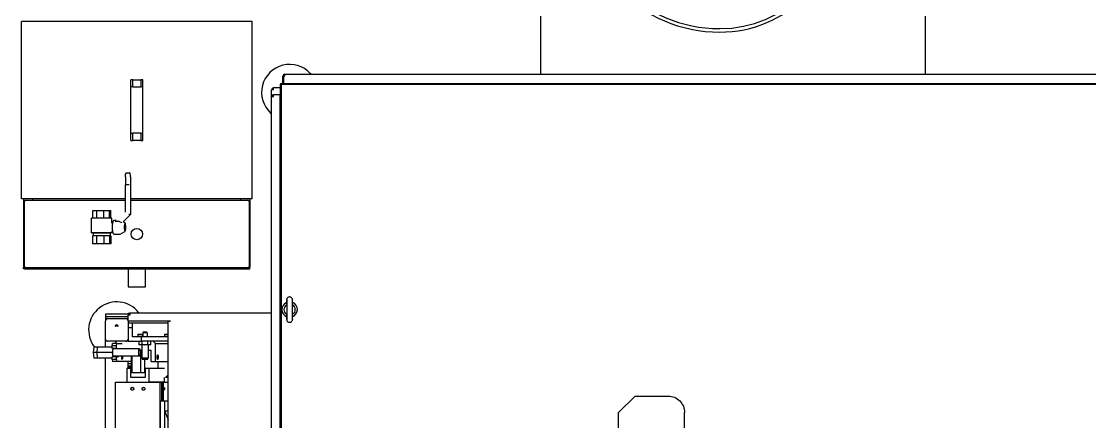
# Model space of a CAD drawing. Header units: millimetres. Extents: x -4653 to 8979, y -13943 to 4840.
# Drawn here: x -166 to 2194, y -8018 to -7134 of the extents above; entities that cross this region are included whole.
import ezdxf

# ---------------------------------------------------------------- set-up
doc = ezdxf.new("R2010")
doc.units = ezdxf.units.MM

# ---------------------------------------------------------------- blocks, each defined once
blk = doc.blocks.new('LAMIERA_INOX_Sp_1__839', base_point=(981.7, -425))
at = {"color": 7, "linetype": 'Continuous'}
for p, q in [((981.7, -297.5), (981.7, -425)), ((1831.7, -297.5), (1831.7, -425))]:
    blk.add_line(p, q, dxfattribs=at)
blk = doc.blocks.new('COCLEA__908', base_point=(1063.4, -332.8))
at = {"color": 7, "linetype": 'Continuous'}
for p, q in [((1405.2, 345.1), (1658.7, 360.8)), ((1658.7, 353), (1405.7, 337.3)), ((1636.2, 68), (1636.2, -66.5)), ((1658.7, 68), (1636.2, 68)), ((1644, -66.5), (1644, 60)), ((1658.7, 60), (1644, 60))]:
    blk.add_line(p, q, dxfattribs=at)
for centre, radius, start, end in [((1427.7, -18.5), 364.3, 93.5435, 180), ((1427.7, -18.5), 356.5, 93.5435, 180), ((1377.7, -18.5), 314.3, 180, 270), ((1377.7, -18.5), 306.5, 180, 270), ((1377.7, -66.5), 266.3, 270, 0), ((1377.7, -66.5), 258.5, 270, 0)]:
    blk.add_arc(centre, radius, start, end, dxfattribs=at)

msp = doc.modelspace()

# ---------------------------------------------------------------- linework, layer by layer
at = {"color": 0, "linetype": 'Continuous'}
for p, q in [((-165.9, -7525.6), (-165.9, -7133.6)), ((344.1, -7133.6), (-165.9, -7133.6)), ((344.1, -7525.6), (344.1, -7133.6)), ((76.1, -7277.6), (76.1, -7262.6)), ((80.1, -7262.6), (76.1, -7262.6)), ((80.1, -7262.6), (98.1, -7262.6)), ((80.1, -7277.6), (80.1, -7262.6)), ((102.1, -7262.6), (98.1, -7262.6)), ((98.1, -7262.6), (98.1, -7277.6)), ((102.1, -7277.6), (102.1, -7262.6)), ((411.7, -7270.6), (411.7, -7254.6)), ((413.7, -7254.6), (411.7, -7254.6)), ((413.7, -7270.6), (413.7, -7254.6)), ((413.7, -7254.6), (414.2, -7254.6)), ((414.2, -7270.6), (414.2, -7254.6)), ((414.2, -7254.6), (415.7, -7254.6)), ((415.7, -7250.6), (415.7, -7254.6)), ((415.7, -7250.6), (1897.7, -7250.6)), ((474, -7250.6), (472.3, -7248.6)), ((915.7, -7250.6), (2397.7, -7250.6)), ((76.1, -7381.6), (76.1, -7277.6)), ((76.1, -7277.6), (80.1, -7277.6)), ((80.1, -7277.6), (80.1, -7278.6)), ((80.1, -7278.6), (98.1, -7278.6)), ((98.1, -7277.6), (98.1, -7278.6)), ((98.1, -7277.6), (102.1, -7277.6)), ((102.1, -7381.6), (102.1, -7277.6)), ((386.7, -7299.6), (386.7, -7284.6)), ((390.7, -7284.6), (386.7, -7284.6)), ((406.7, -7280.6), (390.7, -7280.6)), ((390.7, -7284.6), (390.7, -7280.6)), ((406.7, -7270.6), (406.7, -7272.6)), ((406.7, -7270.6), (1906.7, -7270.6)), ((406.7, -7272.6), (408.7, -7272.6)), ((406.7, -8818.6), (406.7, -7272.6)), ((406.7, -7272.6), (408.7, -7272.6)), ((408.7, -8818.6), (408.7, -7272.6)), ((408.7, -7272.6), (1904.7, -7272.6)), ((906.7, -7270.6), (2406.7, -7270.6)), ((908.7, -7272.6), (2404.7, -7272.6)), ((386.7, -9306.6), (386.7, -7299.6)), ((386.7, -7299.6), (390.7, -7299.6)), ((404.7, -7295.6), (390.7, -7295.6)), ((390.7, -7299.6), (390.7, -7295.6)), ((404.7, -7295.6), (406.7, -7295.6)), ((404.7, -7295.6), (404.7, -7495.6)), ((384.7, -7336.2), (386.7, -7337.9)), ((80.1, -7381.6), (76.1, -7381.6)), ((76.1, -7396.6), (76.1, -7381.6)), ((80.1, -7381.6), (80.1, -7380.6)), ((98.1, -7380.6), (80.1, -7380.6)), ((80.1, -7396.6), (80.1, -7381.6)), ((98.1, -7381.6), (98.1, -7380.6)), ((98.1, -7381.6), (98.1, -7396.6)), ((102.1, -7381.6), (98.1, -7381.6)), ((102.1, -7396.6), (102.1, -7381.6)), ((76.1, -7396.6), (80.1, -7396.6)), ((98.1, -7396.6), (80.1, -7396.6)), ((98.1, -7396.6), (102.1, -7396.6)), ((404.7, -7388.6), (404.7, -9320.6)), ((63.9, -7475.2), (64, -7473.9)), ((63.9, -7476.5), (63.9, -7475.2)), ((63.9, -7477), (63.9, -7476.7)), ((63.9, -7477), (64.1, -7495.1)), ((64, -7473.9), (64.1, -7472.7)), ((64.1, -7472.7), (64.3, -7471.6)), ((64.3, -7471.6), (64.5, -7470.7)), ((64.5, -7470.7), (64.7, -7469.9)), ((64.7, -7469.9), (64.9, -7469.3)), ((64.9, -7469.3), (65.3, -7468.8)), ((65.3, -7468.8), (65.7, -7468.6)), ((65.7, -7468.6), (65.8, -7468.5)), ((65.8, -7468.5), (73.2, -7468.5)), ((73.4, -7468.6), (73.2, -7468.5)), ((73.8, -7468.8), (73.4, -7468.6)), ((74.1, -7469.3), (73.8, -7468.8)), ((74.4, -7469.9), (74.1, -7469.3)), ((74.6, -7470.7), (74.4, -7469.9)), ((74.8, -7471.6), (74.6, -7470.7)), ((74.9, -7472.7), (74.8, -7471.6)), ((75, -7473.9), (74.9, -7472.7)), ((75.1, -7476.9), (74.9, -7495.1)), ((75.1, -7475.2), (75, -7473.9)), ((75.1, -7476.5), (75.1, -7475.2)), ((75.1, -7476.9), (75.1, -7476.5)), ((63.9, -7554.9), (64.1, -7495.1)), ((71.9, -7495.1), (64.5, -7495.1)), ((74.9, -7495.1), (75.2, -7560.5)), ((64, -7525.6), (-165.9, -7525.6)), ((-160.9, -7525.6), (-160.9, -7660.6)), ((-140.9, -7528.6), (-140.9, -7525.6)), ((344.1, -7525.6), (75, -7525.6)), ((319.1, -7528.6), (319.1, -7525.6)), ((339.1, -7525.6), (339.1, -7660.6)), ((-158.9, -7675.6), (-158.9, -7531.6)), ((-155.9, -7528.6), (64, -7528.6)), ((75.1, -7528.6), (334.1, -7528.6)), ((337.1, -7531.6), (337.1, -7675.6)), ((11, -7568.5), (-10.7, -7568.5)), ((-10.7, -7600.6), (-10.7, -7568.5)), ((-8.3, -7568.5), (-8.3, -7551.5)), ((-8.3, -7551.5), (0.5, -7551.5)), ((0.5, -7568.5), (0.5, -7551.5)), ((0.5, -7551.5), (16, -7551.5)), ((34.3, -7568.5), (11, -7568.5)), ((16, -7568.5), (16, -7551.5)), ((16, -7551.5), (29, -7551.5)), ((29, -7551.5), (32, -7551.5)), ((29, -7568.5), (29, -7551.5)), ((32, -7568.5), (32, -7551.5)), ((34.3, -7579.5), (34.3, -7568.5)), ((36.9, -7575.3), (37.3, -7574.4)), ((37.3, -7574.4), (37.7, -7573.7)), ((37.7, -7573.7), (38, -7573.4)), ((38, -7573.4), (38.1, -7573.2)), ((38.1, -7573.2), (38.4, -7573.1)), ((38.4, -7573.1), (38.6, -7573)), ((38.6, -7573), (43.6, -7573)), ((59.2, -7576.9), (75.2, -7560.5)), ((64.3, -7555.1), (63.9, -7554.9)), ((72.2, -7560.5), (71.7, -7560.3)), ((75.2, -7560.5), (72.2, -7560.5)), ((36, -7579.5), (34.2, -7579.5)), ((34.2, -7597.5), (36, -7597.5)), ((34.3, -7597.5), (34.3, -7600.6)), ((35.5, -7586.5), (35.6, -7584.6)), ((35.5, -7588.5), (35.5, -7586.5)), ((35.5, -7590.5), (35.5, -7588.5)), ((35.6, -7592.5), (35.5, -7590.5)), ((35.6, -7584.6), (35.7, -7582.7)), ((35.7, -7594.4), (35.6, -7592.5)), ((35.7, -7582.7), (35.9, -7580.9)), ((35.9, -7596.2), (35.7, -7594.4)), ((35.9, -7580.9), (36.1, -7579.2)), ((36.1, -7597.8), (35.9, -7596.2)), ((36.1, -7579.2), (36.3, -7577.7)), ((36.3, -7599.3), (36.1, -7597.8)), ((36.3, -7577.7), (36.6, -7576.4)), ((36.6, -7576.4), (36.9, -7575.3)), ((41.4, -7575.5), (41.3, -7575.5)), ((41.4, -7575.5), (50.2, -7575.5)), ((50.6, -7575.6), (50.2, -7575.5)), ((50.7, -7575.7), (50.6, -7575.6)), ((52.6, -7577), (50.7, -7575.7)), ((54.6, -7578.4), (52.6, -7577)), ((54.5, -7577.9), (54.4, -7578)), ((54.9, -7577.3), (54.5, -7577.9)), ((54.7, -7578.5), (54.8, -7578.5)), ((55, -7578.5), (55.1, -7578.5)), ((55.1, -7578.5), (55.3, -7578.5)), ((55.3, -7578.5), (55.5, -7578.3)), ((58.8, -7576.6), (58.9, -7576.7)), ((62.8, -7578.9), (58.9, -7576.7)), ((61.5, -7585.6), (61.4, -7586.9)), ((61.4, -7586.9), (61.4, -7588.1)), ((61.4, -7587.9), (61.4, -7588.5)), ((61.4, -7588.1), (61.4, -7589.5)), ((61.4, -7588.5), (61.4, -7589.2)), ((61.4, -7589.5), (61.4, -7590.8)), ((61.4, -7590.8), (61.5, -7592.1)), ((61.6, -7584.4), (61.5, -7585.6)), ((61.5, -7592.1), (61.7, -7593.2)), ((61.8, -7583.3), (61.6, -7584.4)), ((61.7, -7593.2), (61.8, -7594.2)), ((61.9, -7582.4), (61.8, -7583.3)), ((61.8, -7594.2), (62, -7594.8)), ((62, -7582.2), (61.9, -7582.4)), ((62.1, -7581.7), (62, -7582.2)), ((62, -7594.8), (62, -7595)), ((62, -7595), (62.2, -7595.5)), ((62.3, -7581.2), (62.1, -7581.7)), ((62.2, -7595.5), (62.4, -7596)), ((62.5, -7581.1), (62.3, -7581.2)), ((63.2, -7579.3), (63, -7579)), ((63, -7598), (63.2, -7597.8)), ((63.4, -7579.6), (63.2, -7579.3)), ((63.2, -7597.8), (63.4, -7597.5)), ((63.5, -7579.9), (63.4, -7579.6)), ((63.4, -7597.5), (63.6, -7597)), ((63.8, -7580.6), (63.5, -7579.9)), ((63.6, -7597), (63.7, -7596.8)), ((63.7, -7596.8), (63.9, -7596)), ((64, -7581.5), (63.8, -7580.6)), ((63.9, -7596), (64.1, -7595)), ((64.2, -7582.6), (64, -7581.5)), ((64.1, -7595), (64.3, -7593.8)), ((64.4, -7583.9), (64.2, -7582.6)), ((64.3, -7593.8), (64.5, -7592.5)), ((64.5, -7585.2), (64.4, -7583.9)), ((64.6, -7586.7), (64.5, -7585.2)), ((64.5, -7592.5), (64.6, -7591.1)), ((64.6, -7588.2), (64.6, -7586.7)), ((64.6, -7589.6), (64.6, -7588.2)), ((64.6, -7591.1), (64.6, -7589.6)), ((-1.9, -7600.6), (-10.7, -7600.6)), ((-10.7, -7600.6), (-7.2, -7601.5)), ((0.4, -7607.5), (-8.4, -7607.5)), ((-8.4, -7607.5), (-8.4, -7625.5)), ((2.3, -7601.5), (-7.2, -7601.5)), ((-7.2, -7601.5), (-7.2, -7607.5)), ((34.3, -7600.6), (-1.9, -7600.6)), ((0.4, -7607.5), (0.4, -7625.5)), ((16, -7607.5), (0.4, -7607.5)), ((30.8, -7601.5), (2.3, -7601.5)), ((16, -7607.5), (16, -7625.5)), ((29.1, -7607.5), (16, -7607.5)), ((32.1, -7607.5), (29.1, -7607.5)), ((29.1, -7607.5), (29.1, -7625.5)), ((34.3, -7600.6), (30.8, -7601.5)), ((30.8, -7607.5), (30.8, -7601.5)), ((32.1, -7607.5), (32.1, -7625.5)), ((36.6, -7600.7), (36.3, -7599.3)), ((36.9, -7601.8), (36.6, -7600.7)), ((37.3, -7602.7), (36.9, -7601.8)), ((37.7, -7603.4), (37.3, -7602.7)), ((37.8, -7603.5), (37.7, -7603.4)), ((38, -7603.7), (37.8, -7603.5)), ((38.1, -7603.8), (38, -7603.7)), ((38.3, -7603.9), (38.1, -7603.8)), ((38.4, -7604), (38.3, -7603.9)), ((38.6, -7604), (38.4, -7604)), ((38.6, -7604), (51.8, -7604)), ((51.8, -7604), (52.4, -7603.9)), ((52.4, -7603.9), (52.6, -7603.8)), ((52.6, -7603.8), (52.4, -7603.9)), ((52.6, -7603.8), (62.8, -7598.1)), ((62.8, -7598.1), (62.7, -7598.2)), ((0.4, -7625.5), (-8.4, -7625.5)), ((16, -7625.5), (0.4, -7625.5)), ((29.1, -7625.5), (16, -7625.5)), ((32.1, -7625.5), (29.1, -7625.5)), ((-159.1, -7660.6), (-160.9, -7660.6)), ((-160.9, -7660.6), (-160.9, -7661.1)), ((-160.9, -7661.1), (-160.9, -7676.6)), ((-160.9, -7661.1), (-158.9, -7661.1)), ((-158.9, -7660.6), (-159.1, -7660.6)), ((337.1, -7660.6), (337.3, -7660.6)), ((339.1, -7661.1), (337.1, -7661.1)), ((337.3, -7660.6), (339.1, -7660.6)), ((339.1, -7660.6), (339.1, -7661.1)), ((339.1, -7661.1), (339.1, -7676.6)), ((-160.9, -7680.6), (-160.9, -7676.6)), ((-158.9, -7680.6), (-160.9, -7680.6)), ((-158.9, -7675.6), (-158.9, -7676.6)), ((-158.9, -7675.6), (-158.9, -7676.6)), ((-158.9, -7676.9), (-158.9, -7676.6)), ((-158.9, -7677.3), (-158.9, -7676.9)), ((-158.9, -7677.8), (-158.9, -7677.3)), ((-158.9, -7678.1), (-158.9, -7677.8)), ((-158.9, -7678.4), (-158.9, -7678.1)), ((-158.9, -7678.6), (-158.9, -7678.4)), ((-158.9, -7678.9), (-158.9, -7678.6)), ((-158.9, -7679.3), (-158.9, -7678.9)), ((-158.9, -7679.5), (-158.9, -7679.3)), ((-158.9, -7679.8), (-158.9, -7679.6)), ((-158.9, -7680.1), (-158.9, -7679.8)), ((-158.9, -7680.3), (-158.9, -7680.1)), ((-158.9, -7680.6), (-158.9, -7680.4)), ((-158.9, -7680.6), (337.1, -7680.6)), ((334.1, -7678.6), (-155.9, -7678.6)), ((70.1, -7680.6), (70.1, -7720.6)), ((108.1, -7720.6), (108.1, -7680.6)), ((337.1, -7675.6), (337.1, -7676.6)), ((337.1, -7676.6), (337.1, -7675.6)), ((337.1, -7676.9), (337.1, -7676.6)), ((337.1, -7677.3), (337.1, -7676.9)), ((337.1, -7677.3), (337.1, -7677.8)), ((337.1, -7677.8), (337.1, -7678.1)), ((337.1, -7678.4), (337.1, -7678.1)), ((337.1, -7678.6), (337.1, -7678.4)), ((337.1, -7678.6), (337.1, -7678.9)), ((337.1, -7678.9), (337.1, -7679.3)), ((337.1, -7679.5), (337.1, -7679.3)), ((337.1, -7679.6), (337.1, -7679.8)), ((337.1, -7679.8), (337.1, -7680.1)), ((337.1, -7680.3), (337.1, -7680.1)), ((337.1, -7680.4), (337.1, -7680.6)), ((337.1, -7680.6), (339.1, -7680.6)), ((339.1, -7680.6), (339.1, -7676.6)), ((70.1, -7720.6), (108.1, -7720.6)), ((404.7, -7745.6), (406.7, -7745.6)), ((420.2, -7754.9), (419.2, -7755.4)), ((420.2, -7759.9), (419.9, -7760.1)), ((420.4, -7747.2), (420.2, -7748.2)), ((420.2, -7748.2), (420.2, -7748.3)), ((420.2, -7748.3), (420.2, -7749.2)), ((420.2, -7749.2), (420.2, -7748.8)), ((420.2, -7748.8), (420.2, -7749.2)), ((420.2, -7749.4), (420.2, -7749.2)), ((420.2, -7749.2), (420.2, -7749.4)), ((420.2, -7749.8), (420.2, -7749.4)), ((420.2, -7749.4), (420.2, -7749.5)), ((420.2, -7749.4), (420.2, -7749.5)), ((420.2, -7749.5), (420.2, -7749.8)), ((420.2, -7749.5), (420.2, -7749.8)), ((420.2, -7749.8), (420.2, -7750)), ((420.2, -7749.8), (420.2, -7750.2)), ((420.2, -7750), (420.2, -7750.4)), ((420.2, -7750.4), (420.2, -7750.2)), ((420.2, -7758.1), (420.2, -7750.2)), ((420.2, -7750.4), (420.2, -7750.7)), ((420.2, -7750.7), (420.2, -7751.2)), ((420.2, -7751.2), (420.2, -7752.2)), ((420.2, -7752.2), (420.2, -7753.3)), ((420.2, -7753.3), (420.2, -7754.9)), ((420.2, -7754.9), (420.2, -7757.8)), ((420.2, -7757.8), (420.2, -7764.8)), ((420.2, -7758.1), (420.2, -7758.4)), ((420.8, -7746.2), (420.4, -7747.2)), ((421.4, -7745.3), (420.8, -7746.2)), ((422.2, -7744.4), (421.4, -7745.3)), ((423, -7743.7), (422.2, -7744.4)), ((424, -7743.2), (423, -7743.7)), ((425, -7742.8), (424, -7743.2)), ((426.1, -7742.7), (425, -7742.8)), ((427.2, -7742.7), (426.1, -7742.7)), ((428.3, -7742.8), (427.2, -7742.7)), ((429.3, -7743.2), (428.3, -7742.8)), ((430.3, -7743.7), (429.3, -7743.2)), ((431.2, -7744.4), (430.3, -7743.7)), ((431.9, -7745.3), (431.2, -7744.4)), ((432.5, -7746.2), (431.9, -7745.3)), ((432.9, -7747.2), (432.5, -7746.2)), ((433.1, -7748.3), (432.9, -7747.2)), ((433.1, -7749.3), (433.1, -7748.3)), ((433.1, -7749.3), (433.1, -7749.1)), ((433.1, -7749.1), (433.1, -7749.4)), ((433.1, -7749.4), (433.1, -7749.1)), ((433.1, -7749.4), (433.1, -7749.3)), ((433.1, -7749.6), (433.1, -7749.4)), ((433.1, -7749.6), (433.1, -7749.4)), ((433.1, -7749.7), (433.1, -7749.6)), ((433.1, -7749.7), (433.1, -7749.6)), ((433.1, -7750), (433.1, -7749.7)), ((433.1, -7750), (433.1, -7749.7)), ((433.2, -7750.2), (433.1, -7750)), ((433.2, -7750.2), (433.1, -7750)), ((433.1, -7750.7), (433.2, -7750.2)), ((433.1, -7750.9), (433.1, -7750.7)), ((433.1, -7751.8), (433.1, -7750.9)), ((433.1, -7752.8), (433.1, -7751.8)), ((433.1, -7754), (433.1, -7752.8)), ((433.1, -7756.3), (433.1, -7754)), ((433.1, -7759.9), (433.1, -7756.3)), ((433.4, -7760.1), (433.1, -7759.9)), ((433.1, -7776.9), (433.1, -7759.9)), ((433.2, -7758.1), (433.2, -7750.2)), ((433.2, -7750.2), (433.2, -7750.3)), ((434.2, -7755.4), (433.2, -7754.9)), ((19.7, -7780.6), (19.7, -7785.6)), ((69.7, -7780.6), (19.7, -7780.6)), ((19.7, -7785.6), (19.7, -7790.6)), ((19.7, -7785.6), (69.7, -7785.6)), ((69.7, -7778.6), (73.7, -7778.6)), ((69.7, -7778.6), (69.7, -7780.6)), ((69.7, -7778.6), (73.7, -7778.6)), ((69.7, -7780.6), (69.7, -7782.6)), ((70.5, -7780.6), (69.7, -7780.6)), ((69.7, -7780.6), (70.5, -7780.6)), ((73.7, -7782.6), (69.7, -7782.6)), ((69.7, -7795.6), (69.7, -7782.6)), ((386.7, -7778.6), (73.7, -7778.6)), ((73.7, -7778.6), (73.7, -7782.6)), ((94.4, -7778.6), (93.6, -7777.5)), ((419.3, -7780.7), (420.2, -7781.3)), ((420, -7786.3), (420.2, -7786.3)), ((420.2, -7764.8), (420.2, -7781.8)), ((420.2, -7781.8), (420.2, -7786)), ((420.2, -7782.8), (420.2, -7783.1)), ((420.2, -7791.1), (420.2, -7783.1)), ((420.2, -7786), (420.2, -7787.6)), ((433.1, -7783.4), (433.1, -7776.9)), ((433.1, -7781.3), (434, -7780.7)), ((433.2, -7783.1), (433.1, -7782.8)), ((433.2, -7786.3), (433.1, -7783.4)), ((433.1, -7787.9), (433.2, -7786.3)), ((433.2, -7791), (433.2, -7783.1)), ((433.2, -7786.3), (433.3, -7786.3)), ((19.7, -7790.6), (24.7, -7790.6)), ((19.7, -7790.6), (19.7, -7795.6)), ((19.7, -7835.6), (19.7, -7795.6)), ((24.7, -7790.6), (64.7, -7790.6)), ((41.9, -7806), (41.4, -7806.2)), ((44.7, -7804.6), (41.5, -7805.9)), ((47.8, -7805.9), (44.7, -7804.6)), ((47.9, -7806.2), (47.4, -7806)), ((64.7, -7790.6), (69.7, -7790.6)), ((69.7, -7795.6), (69.7, -7800.6)), ((69.7, -7795.6), (69.7, -7800.6)), ((69.7, -7795.6), (162.7, -7795.6)), ((158.7, -7800.6), (69.7, -7800.6)), ((69.7, -7800.6), (69.7, -7835.6)), ((79.7, -7810.6), (79.7, -7800.6)), ((158.7, -8092.1), (158.7, -7796.1)), ((158.7, -7796.1), (162.7, -7796.1)), ((162.7, -7795.6), (162.7, -7796.1)), ((420.2, -7787.6), (420.2, -7788.7)), ((420.2, -7788.7), (420.2, -7789.7)), ((420.2, -7789.7), (420.2, -7790.3)), ((420.2, -7790.3), (420.2, -7790.5)), ((420.2, -7790.5), (420.2, -7791.1)), ((420.2, -7790.8), (420.2, -7791.1)), ((420.2, -7791.1), (420.2, -7791.3)), ((420.2, -7791.1), (420.2, -7791.2)), ((420.2, -7791.2), (420.2, -7791.5)), ((420.2, -7791.3), (420.2, -7791.7)), ((420.2, -7791.5), (420.2, -7791.7)), ((420.2, -7791.7), (420.2, -7791.8)), ((420.2, -7791.7), (420.2, -7791.8)), ((420.2, -7791.8), (420.2, -7792.1)), ((420.2, -7791.8), (420.2, -7792)), ((420.2, -7791.8), (420.2, -7792.1)), ((420.2, -7792.1), (420.2, -7791.8)), ((420.2, -7792.1), (420.2, -7792.9)), ((420.2, -7792.9), (420.4, -7794)), ((420.4, -7794), (420.8, -7795)), ((420.8, -7795), (421.4, -7796)), ((421.4, -7796), (422.2, -7796.8)), ((422.2, -7796.8), (423, -7797.5)), ((423, -7797.5), (424, -7798)), ((424, -7798), (425, -7798.4)), ((425, -7798.4), (426.1, -7798.6)), ((426.1, -7798.6), (427.2, -7798.6)), ((427.2, -7798.6), (428.3, -7798.4)), ((428.3, -7798.4), (429.3, -7798)), ((429.3, -7798), (430.3, -7797.5)), ((430.3, -7797.5), (431.2, -7796.8)), ((431.2, -7796.8), (431.9, -7796)), ((431.9, -7796), (432.5, -7795)), ((432.5, -7795), (432.9, -7794)), ((432.9, -7794), (433.1, -7793.1)), ((433.1, -7789), (433.1, -7787.9)), ((433.1, -7790), (433.1, -7789)), ((433.1, -7790.5), (433.1, -7790)), ((433.1, -7790.8), (433.1, -7790.5)), ((433.1, -7791.2), (433.1, -7790.8)), ((433.1, -7790.8), (433.2, -7791)), ((433.1, -7791.2), (433.2, -7791)), ((433.1, -7791.4), (433.1, -7791.2)), ((433.1, -7791.7), (433.1, -7791.2)), ((433.1, -7791.7), (433.1, -7791.4)), ((433.1, -7792), (433.1, -7791.7)), ((433.1, -7791.8), (433.1, -7791.7)), ((433.1, -7791.8), (433.1, -7792.1)), ((433.1, -7792.5), (433.1, -7792)), ((433.1, -7792.1), (433.1, -7792)), ((433.1, -7792.9), (433.1, -7792.1)), ((433.1, -7792.1), (433.1, -7792.5)), ((433.1, -7793.1), (433.1, -7792.9)), ((79.7, -7810.6), (69.7, -7810.6)), ((79.7, -7830.6), (79.7, -7810.6)), ((99.7, -7830.6), (79.7, -7830.6)), ((92.4, -7824.6), (91.7, -7825.4)), ((91.7, -7825.4), (98.2, -7825.4)), ((91.7, -7825.4), (91.7, -7830.6)), ((92.4, -7824.6), (98, -7824.6)), ((98, -7824.6), (100.9, -7824.6)), ((98.2, -7825.4), (101.7, -7825.4)), ((158.7, -7830.6), (99.7, -7830.6)), ((99.7, -7840.6), (99.7, -7830.6)), ((100.9, -7824.6), (101.7, -7825.4)), ((101.7, -7825.4), (101.7, -7830.6)), ((103.2, -7820.6), (102.2, -7821.6)), ((111.9, -7821.6), (102.2, -7821.6)), ((102.2, -7821.6), (102.2, -7830.6)), ((107.3, -7820.6), (103.2, -7820.6)), ((111.2, -7820.6), (107.3, -7820.6)), ((112.2, -7821.6), (111.2, -7820.6)), ((112.2, -7821.6), (111.9, -7821.6)), ((112.2, -7821.6), (112.2, -7830.6)), ((150.9, -7824.6), (150.2, -7825.4)), ((150.2, -7825.4), (156.7, -7825.4)), ((150.2, -7825.4), (150.2, -7830.6)), ((150.9, -7824.6), (156.5, -7824.6)), ((156.5, -7824.6), (157.7, -7824.6)), ((156.7, -7825.4), (157.4, -7825.4)), ((157.4, -7825.4), (157.7, -7825.4)), ((158.7, -7820.6), (157.7, -7821.6)), ((158.7, -7821.6), (157.7, -7821.6)), ((157.7, -7821.6), (157.7, -7830.6)), ((-5.7, -7853.6), (-7, -7865.6)), ((1.8, -7853.6), (-5.7, -7853.6)), ((1.8, -7853.6), (0.5, -7865.6)), ((34.5, -7853.6), (1.8, -7853.6)), ((19.7, -7853.6), (19.7, -7835.6)), ((64.7, -7840.6), (24.7, -7840.6)), ((34.5, -7850.6), (35.4, -7845.6)), ((44.3, -7850.6), (34.5, -7850.6)), ((34.5, -7856.6), (34.5, -7850.6)), ((44.3, -7856.6), (34.5, -7856.6)), ((35.8, -7856.6), (34.8, -7865.6)), ((45.2, -7845.6), (35.4, -7845.6)), ((38.5, -7856.6), (38.7, -7856.7)), ((38.7, -7856.7), (38.8, -7856.8)), ((38.8, -7856.8), (39, -7857)), ((39, -7857), (39.1, -7857.3)), ((39.2, -7857.6), (39.1, -7857.3)), ((45, -7840.6), (42.1, -7843.6)), ((42.1, -7843.6), (42.1, -7845.6)), ((44.3, -7850.6), (45.2, -7845.6)), ((44.3, -7856.6), (44.3, -7850.6)), ((44.3, -7856.6), (48.3, -7856.6)), ((45.2, -7845.6), (50.9, -7845.6)), ((48.3, -7856.6), (48.5, -7856.7)), ((48.5, -7856.7), (48.6, -7856.8)), ((48.6, -7856.8), (48.8, -7857)), ((48.8, -7857), (48.9, -7857.3)), ((49, -7857.6), (48.9, -7857.3)), ((50.9, -7845.6), (56.8, -7845.6)), ((69.7, -7840.6), (64.7, -7840.6)), ((69.7, -7835.6), (69.7, -7840.6)), ((69.7, -7840.6), (99.7, -7840.6)), ((94.5, -7848.6), (94.5, -7840.6)), ((97.5, -7848.6), (94.5, -7848.6)), ((97.7, -7848.6), (97.5, -7848.6)), ((100.8, -7848.6), (97.7, -7848.6)), ((158.7, -7840.6), (99.7, -7840.6)), ((100.2, -7848.6), (100.2, -7877.6)), ((100.8, -7848.6), (100.8, -7840.6)), ((107, -7848.6), (100.8, -7848.6)), ((107, -7848.6), (107.3, -7848.6)), ((113.5, -7848.6), (107.3, -7848.6)), ((113.5, -7848.6), (113.5, -7840.6)), ((116.6, -7848.6), (113.5, -7848.6)), ((114.2, -7848.6), (114.2, -7877.6)), ((116.8, -7848.6), (116.6, -7848.6)), ((119.9, -7848.6), (116.8, -7848.6)), ((119.9, -7848.6), (119.9, -7840.6)), ((130.4, -7845.6), (125.5, -7840.6)), ((130.4, -7885.6), (130.4, -7845.6)), ((130.4, -7845.6), (158.7, -7845.6)), ((-7, -7865.6), (-5.7, -7877.6)), ((0.5, -7865.6), (-7, -7865.6)), ((1.8, -7877.6), (-5.7, -7877.6)), ((34.8, -7865.6), (0.5, -7865.6)), ((0.5, -7865.6), (1.8, -7877.6)), ((34.5, -7877.6), (1.8, -7877.6)), ((19.7, -8506), (19.7, -7877.6)), ((44.3, -7874.6), (34.5, -7874.6)), ((34.5, -7880.6), (34.5, -7874.6)), ((34.5, -7880.6), (35.4, -7885.6)), ((44.3, -7880.6), (34.5, -7880.6)), ((34.8, -7865.6), (35.8, -7874.6)), ((36, -7862.9), (36.1, -7862.6)), ((36, -7863.2), (36, -7862.9)), ((36, -7863.5), (36, -7863.2)), ((36, -7863.8), (36, -7863.5)), ((36, -7864.1), (36, -7863.8)), ((36, -7864.4), (36, -7864.1)), ((36, -7864.7), (36, -7864.4)), ((36, -7865), (36, -7864.7)), ((36, -7865.3), (36, -7865)), ((36, -7865.6), (36, -7865.3)), ((36, -7865.9), (36, -7865.6)), ((36, -7866.2), (36, -7865.9)), ((36, -7866.5), (36, -7866.2)), ((36, -7866.8), (36, -7866.5)), ((36, -7867.1), (36, -7866.8)), ((36, -7867.4), (36, -7867.1)), ((36, -7867.7), (36, -7867.4)), ((36, -7868), (36, -7867.7)), ((36, -7868.3), (36, -7868)), ((36.1, -7868.6), (36, -7868.3)), ((36.1, -7861.7), (36.2, -7861.4)), ((36.1, -7862), (36.1, -7861.7)), ((36.1, -7862.3), (36.1, -7862)), ((36.1, -7862.6), (36.1, -7862.3)), ((36.1, -7869.2), (36.1, -7868.6)), ((36.2, -7869.7), (36.1, -7869.2)), ((36.2, -7861.2), (36.3, -7860.9)), ((36.2, -7861.4), (36.2, -7861.2)), ((36.2, -7870.3), (36.2, -7869.7)), ((36.3, -7870.8), (36.2, -7870.3)), ((36.3, -7860.3), (36.4, -7860)), ((36.3, -7860.6), (36.3, -7860.3)), ((36.3, -7860.9), (36.3, -7860.6)), ((36.4, -7871.4), (36.3, -7870.8)), ((36.4, -7860), (36.5, -7859.7)), ((36.5, -7871.9), (36.4, -7871.4)), ((36.5, -7859.4), (36.6, -7859.1)), ((36.5, -7859.7), (36.5, -7859.4)), ((36.7, -7872.4), (36.5, -7871.9)), ((36.6, -7859.1), (36.7, -7858.8)), ((36.7, -7858.8), (36.8, -7858.5)), ((36.9, -7873), (36.7, -7872.4)), ((36.8, -7858.5), (36.9, -7858.3)), ((36.9, -7858.3), (37, -7858)), ((37.2, -7873.4), (36.9, -7873)), ((37, -7858), (37.2, -7857.7)), ((37.2, -7857.7), (37.5, -7857.6)), ((94.9, -7857.6), (37.5, -7857.6)), ((94.9, -7873.6), (37.5, -7873.6)), ((38.7, -7874.5), (38.5, -7874.6)), ((38.9, -7874.3), (38.7, -7874.5)), ((39, -7874.1), (38.9, -7874.3)), ((39.1, -7873.9), (39, -7874.1)), ((39.1, -7873.9), (39.2, -7873.6)), ((44.3, -7874.6), (48.3, -7874.6)), ((44.3, -7880.6), (44.3, -7874.6)), ((44.3, -7880.6), (45.2, -7885.6)), ((48.6, -7874.5), (48.3, -7874.6)), ((48.7, -7874.3), (48.6, -7874.5)), ((48.8, -7874.1), (48.7, -7874.3)), ((48.9, -7873.9), (48.8, -7874.1)), ((48.9, -7873.9), (49, -7873.6)), ((55.7, -7874.3), (55.8, -7873.6)), ((55.7, -7876.1), (55.7, -7874.3)), ((55.7, -7876.9), (55.7, -7876.1)), ((55.7, -7877.1), (55.7, -7876.9)), ((55.7, -7877.3), (55.7, -7877.1)), ((55.7, -7877.4), (55.7, -7877.3)), ((55.8, -7877.6), (55.7, -7877.4)), ((55.8, -7877.8), (55.8, -7877.6)), ((55.8, -7878), (55.8, -7877.8)), ((55.8, -7878.2), (55.8, -7878)), ((55.8, -7878.3), (55.8, -7878.2)), ((55.9, -7878.5), (55.8, -7878.3)), ((55.9, -7878.7), (55.9, -7878.5)), ((55.9, -7878.9), (55.9, -7878.7)), ((55.9, -7879.1), (55.9, -7878.9)), ((56, -7879.2), (55.9, -7879.1)), ((56, -7879.4), (56, -7879.2)), ((56, -7879.6), (56, -7879.4)), ((56.1, -7879.8), (56, -7879.6)), ((56.3, -7879.3), (56.1, -7879.7)), ((56.1, -7879.9), (56.1, -7879.8)), ((56.2, -7880.1), (56.1, -7879.9)), ((56.3, -7880.3), (56.2, -7880.1)), ((56.4, -7878.8), (56.3, -7879.3)), ((56.4, -7880.4), (56.3, -7880.3)), ((56.5, -7878.3), (56.4, -7878.8)), ((56.5, -7880.6), (56.4, -7880.4)), ((56.6, -7877.8), (56.5, -7878.3)), ((56.7, -7880.6), (56.5, -7880.6)), ((56.6, -7873.6), (56.7, -7874.5)), ((56.7, -7876.9), (56.6, -7877.4)), ((56.6, -7877.4), (56.6, -7877.8)), ((56.7, -7874.5), (56.7, -7875)), ((56.7, -7875), (56.7, -7875.5)), ((56.7, -7875.5), (56.7, -7875.9)), ((56.7, -7875.9), (56.7, -7876.4)), ((56.7, -7876.4), (56.7, -7876.9)), ((56.8, -7880.5), (56.7, -7880.6)), ((56.9, -7880.4), (56.8, -7880.5)), ((57, -7880.2), (56.9, -7880.4)), ((57.1, -7880), (57, -7880.2)), ((57.2, -7879.7), (57.1, -7879.9)), ((57.1, -7879.9), (57.1, -7880)), ((57.3, -7879.3), (57.2, -7879.5)), ((57.2, -7879.5), (57.2, -7879.7)), ((57.4, -7878.8), (57.3, -7879)), ((57.3, -7879), (57.3, -7879.2)), ((57.3, -7879.2), (57.3, -7879.3)), ((57.5, -7877.9), (57.4, -7878.1)), ((57.4, -7878.1), (57.4, -7878.3)), ((57.4, -7878.3), (57.4, -7878.5)), ((57.4, -7878.5), (57.4, -7878.6)), ((57.4, -7878.6), (57.4, -7878.8)), ((57.5, -7873.6), (57.5, -7874.3)), ((57.5, -7874.3), (57.5, -7874.5)), ((57.5, -7874.5), (57.6, -7874.7)), ((57.6, -7876.7), (57.5, -7876.8)), ((57.5, -7876.8), (57.5, -7877)), ((57.5, -7877), (57.5, -7877.2)), ((57.5, -7877.2), (57.5, -7877.4)), ((57.5, -7877.4), (57.5, -7877.6)), ((57.5, -7877.6), (57.5, -7877.7)), ((57.5, -7877.7), (57.5, -7877.9)), ((57.6, -7874.7), (57.6, -7874.9)), ((57.6, -7874.9), (57.6, -7875)), ((57.6, -7875), (57.6, -7875.2)), ((57.6, -7875.2), (57.6, -7875.4)), ((57.6, -7875.4), (57.6, -7875.6)), ((57.6, -7875.6), (57.6, -7875.8)), ((57.6, -7875.8), (57.6, -7875.9)), ((57.6, -7875.9), (57.6, -7876.1)), ((57.6, -7876.1), (57.6, -7876.3)), ((57.6, -7876.3), (57.6, -7876.5)), ((57.6, -7876.5), (57.6, -7876.7)), ((76.9, -7873.6), (76.9, -7910.6)), ((78, -7873.6), (78, -7910.6)), ((93.4, -7863.1), (93.5, -7862.7)), ((93.4, -7863.4), (93.4, -7863.1)), ((93.4, -7863.8), (93.4, -7863.4)), ((93.4, -7864.2), (93.4, -7863.8)), ((93.4, -7864.5), (93.4, -7864.2)), ((93.4, -7864.9), (93.4, -7864.5)), ((93.4, -7865.3), (93.4, -7864.9)), ((93.4, -7865.6), (93.4, -7865.3)), ((93.4, -7866), (93.4, -7865.6)), ((93.4, -7866.3), (93.4, -7866)), ((93.4, -7866.7), (93.4, -7866.3)), ((93.4, -7867.1), (93.4, -7866.7)), ((93.4, -7867.4), (93.4, -7867.1)), ((93.4, -7867.8), (93.4, -7867.4)), ((93.4, -7868.2), (93.4, -7867.8)), ((93.5, -7868.5), (93.4, -7868.2)), ((93.5, -7862), (93.6, -7861.6)), ((93.5, -7862.3), (93.5, -7862)), ((93.5, -7862.7), (93.5, -7862.3)), ((93.5, -7868.9), (93.5, -7868.5)), ((93.5, -7869.2), (93.5, -7868.9)), ((93.6, -7869.6), (93.5, -7869.2)), ((93.6, -7861.3), (93.7, -7860.9)), ((93.6, -7861.6), (93.6, -7861.3)), ((93.6, -7870), (93.6, -7869.6)), ((93.7, -7870.3), (93.6, -7870)), ((93.7, -7860.5), (93.8, -7860.2)), ((93.7, -7860.9), (93.7, -7860.5)), ((93.7, -7870.7), (93.7, -7870.3)), ((93.8, -7871), (93.7, -7870.7)), ((93.8, -7859.8), (93.9, -7859.5)), ((93.8, -7860.2), (93.8, -7859.8)), ((93.8, -7871.4), (93.8, -7871)), ((93.9, -7871.8), (93.8, -7871.4)), ((93.9, -7859.5), (94, -7859.1)), ((94, -7872.1), (93.9, -7871.8)), ((94, -7859.1), (94.1, -7858.8)), ((94.1, -7872.4), (94, -7872.1)), ((94.1, -7858.8), (94.2, -7858.4)), ((94.2, -7872.8), (94.1, -7872.4)), ((94.2, -7858.4), (94.4, -7858.1)), ((94.4, -7873.1), (94.2, -7872.8)), ((94.4, -7858.1), (94.6, -7857.8)), ((94.6, -7873.4), (94.4, -7873.1)), ((94.6, -7857.8), (94.9, -7857.6)), ((94.9, -7873.6), (94.6, -7873.4)), ((94.9, -7857.6), (95.2, -7857.8)), ((95.2, -7873.5), (94.9, -7873.6)), ((95.2, -7857.8), (95.4, -7858)), ((95.4, -7873.2), (95.2, -7873.5)), ((95.4, -7858), (95.5, -7858.3)), ((95.5, -7872.9), (95.4, -7873.2)), ((95.5, -7858.3), (95.6, -7858.6)), ((95.6, -7872.5), (95.5, -7872.9)), ((95.6, -7858.6), (95.7, -7859)), ((95.7, -7872.2), (95.6, -7872.5)), ((95.7, -7859), (95.8, -7859.3)), ((95.8, -7871.9), (95.7, -7872.2)), ((95.8, -7859.3), (95.9, -7859.6)), ((95.9, -7871.6), (95.8, -7871.9)), ((95.9, -7859.6), (95.9, -7859.9)), ((95.9, -7859.9), (96, -7860.3)), ((96, -7871.2), (95.9, -7871.6)), ((96, -7860.3), (96.1, -7860.6)), ((96.1, -7870.6), (96, -7870.9)), ((96, -7870.9), (96, -7871.2)), ((97.6, -7860.6), (96.1, -7860.6)), ((96.1, -7860.6), (97.6, -7860.6)), ((96.1, -7860.6), (96.1, -7860.9)), ((96.1, -7860.9), (96.2, -7861.2)), ((96.2, -7869.9), (96.1, -7870.2)), ((96.1, -7870.2), (96.1, -7870.6)), ((96.2, -7861.2), (96.2, -7861.6)), ((96.2, -7861.6), (96.2, -7861.9)), ((96.2, -7861.9), (96.3, -7862.2)), ((96.3, -7868.9), (96.2, -7869.2)), ((96.2, -7869.2), (96.2, -7869.6)), ((96.2, -7869.6), (96.2, -7869.9)), ((96.3, -7862.2), (96.3, -7862.5)), ((96.3, -7862.5), (96.3, -7862.9)), ((96.3, -7862.9), (96.3, -7863.2)), ((96.3, -7863.2), (96.3, -7863.5)), ((96.3, -7863.5), (96.4, -7863.9)), ((96.4, -7867.6), (96.3, -7867.9)), ((96.3, -7867.9), (96.3, -7868.2)), ((96.3, -7868.2), (96.3, -7868.6)), ((96.3, -7868.6), (96.3, -7868.9)), ((96.4, -7863.9), (96.4, -7864.2)), ((96.4, -7864.2), (96.4, -7864.5)), ((96.4, -7864.5), (96.4, -7864.9)), ((96.4, -7864.9), (96.4, -7865.2)), ((96.4, -7865.2), (96.4, -7865.5)), ((96.4, -7865.5), (96.4, -7865.9)), ((96.4, -7865.9), (96.4, -7866.2)), ((96.4, -7866.2), (96.4, -7866.5)), ((96.4, -7866.5), (96.4, -7866.9)), ((96.4, -7866.9), (96.4, -7867.2)), ((96.4, -7867.2), (96.4, -7867.6)), ((97.6, -7860.6), (97.6, -7910.6)), ((97.6, -7860.6), (100.2, -7860.6)), ((111.1, -7877.6), (100.2, -7877.6)), ((100.2, -7877.6), (101.9, -7880.6)), ((106.8, -7880.6), (101.9, -7880.6)), ((106.4, -7880.6), (106.4, -7910.6)), ((112.4, -7880.6), (106.8, -7880.6)), ((114.2, -7877.6), (111.1, -7877.6)), ((112.4, -7880.6), (114.2, -7877.6)), ((114.2, -7860.6), (120.6, -7860.6)), ((120.6, -7885.6), (120.6, -7860.6)), ((134.2, -7874.4), (134.3, -7874.2)), ((134.2, -7874.5), (134.2, -7874.4)), ((134.2, -7874.7), (134.2, -7874.5)), ((134.2, -7874.9), (134.2, -7874.7)), ((134.2, -7875), (134.2, -7874.9)), ((134.2, -7875.2), (134.2, -7875)), ((134.2, -7875.4), (134.2, -7875.2)), ((134.2, -7875.5), (134.2, -7875.4)), ((134.2, -7875.7), (134.2, -7875.5)), ((134.2, -7875.9), (134.2, -7875.7)), ((134.2, -7876), (134.2, -7875.9)), ((134.2, -7876.2), (134.2, -7876)), ((134.2, -7876.4), (134.2, -7876.2)), ((134.2, -7876.5), (134.2, -7876.4)), ((134.2, -7876.7), (134.2, -7876.5)), ((134.2, -7876.9), (134.2, -7876.7)), ((134.3, -7877), (134.2, -7876.9)), ((134.3, -7873.2), (134.4, -7873)), ((134.3, -7873.4), (134.3, -7873.2)), ((134.3, -7873.5), (134.3, -7873.4)), ((134.3, -7873.7), (134.3, -7873.5)), ((134.3, -7873.9), (134.3, -7873.7)), ((134.3, -7874), (134.3, -7873.9)), ((134.3, -7874.2), (134.3, -7874)), ((134.3, -7877.2), (134.3, -7877)), ((134.3, -7877.4), (134.3, -7877.2)), ((134.3, -7877.5), (134.3, -7877.4)), ((134.3, -7877.7), (134.3, -7877.5)), ((134.3, -7877.8), (134.3, -7877.7)), ((134.3, -7878), (134.3, -7877.8)), ((134.4, -7878.2), (134.3, -7878)), ((134.4, -7872.4), (134.5, -7872.2)), ((134.4, -7872.6), (134.4, -7872.4)), ((134.4, -7872.7), (134.4, -7872.6)), ((134.4, -7872.9), (134.4, -7872.7)), ((134.4, -7873), (134.4, -7872.9)), ((134.4, -7878.3), (134.4, -7878.2)), ((134.4, -7878.5), (134.4, -7878.3)), ((134.4, -7878.7), (134.4, -7878.5)), ((134.4, -7878.8), (134.4, -7878.7)), ((134.5, -7879), (134.4, -7878.8)), ((134.5, -7871.9), (134.6, -7871.7)), ((134.5, -7872.1), (134.5, -7871.9)), ((134.5, -7872.2), (134.5, -7872.1)), ((134.5, -7879.2), (134.5, -7879)), ((134.5, -7879.3), (134.5, -7879.2)), ((134.6, -7879.5), (134.5, -7879.3)), ((134.6, -7871.6), (134.7, -7871.4)), ((134.6, -7871.5), (134.8, -7871.9)), ((134.6, -7871.7), (134.6, -7871.6)), ((134.8, -7879.4), (134.6, -7879.7)), ((134.6, -7879.6), (134.6, -7879.5)), ((134.7, -7879.8), (134.6, -7879.6)), ((134.7, -7871.3), (134.8, -7871.1)), ((134.7, -7871.4), (134.7, -7871.3)), ((134.7, -7880), (134.7, -7879.8)), ((134.8, -7880.1), (134.7, -7880)), ((134.8, -7871), (134.9, -7870.8)), ((134.8, -7871.1), (134.8, -7871)), ((134.8, -7871.9), (135, -7872.4)), ((134.9, -7879.1), (134.8, -7879.4)), ((134.8, -7880.3), (134.8, -7880.1)), ((134.9, -7880.4), (134.8, -7880.3)), ((134.9, -7870.8), (135, -7870.7)), ((135, -7878.8), (134.9, -7879.1)), ((135, -7880.5), (134.9, -7880.4)), ((135, -7870.7), (135.2, -7870.6)), ((135, -7872.4), (135, -7872.9)), ((135, -7872.9), (135.1, -7873.3)), ((135.1, -7878.2), (135, -7878.5)), ((135, -7878.5), (135, -7878.8)), ((135.2, -7880.6), (135, -7880.5)), ((135.1, -7873.3), (135.2, -7873.8)), ((135.2, -7877.3), (135.1, -7877.6)), ((135.1, -7877.6), (135.1, -7877.9)), ((135.1, -7877.9), (135.1, -7878.2)), ((135.2, -7870.6), (135.3, -7870.7)), ((135.2, -7873.8), (135.2, -7874.3)), ((135.2, -7874.3), (135.2, -7874.8)), ((135.2, -7874.8), (135.2, -7875.2)), ((135.2, -7875.2), (135.2, -7875.7)), ((135.2, -7875.7), (135.2, -7876.2)), ((135.2, -7876.2), (135.2, -7876.7)), ((135.2, -7876.7), (135.2, -7877)), ((135.2, -7877), (135.2, -7877.3)), ((135.3, -7880.5), (135.2, -7880.6)), ((135.3, -7870.7), (135.4, -7870.8)), ((135.4, -7880.4), (135.3, -7880.5)), ((135.4, -7870.8), (135.5, -7871)), ((135.5, -7880.3), (135.4, -7880.4)), ((135.5, -7871), (135.6, -7871.1)), ((135.6, -7880.1), (135.5, -7880.3)), ((135.6, -7871.1), (135.6, -7871.3)), ((135.6, -7871.3), (135.7, -7871.4)), ((135.7, -7879.8), (135.6, -7880)), ((135.6, -7880), (135.6, -7880.1)), ((135.7, -7871.4), (135.7, -7871.6)), ((135.7, -7871.6), (135.8, -7871.7)), ((135.8, -7879.5), (135.7, -7879.6)), ((135.7, -7879.6), (135.7, -7879.8)), ((135.8, -7871.7), (135.8, -7871.9)), ((135.8, -7871.9), (135.8, -7872.1)), ((135.8, -7872.1), (135.9, -7872.2)), ((135.9, -7879), (135.8, -7879.2)), ((135.8, -7879.2), (135.8, -7879.3)), ((135.8, -7879.3), (135.8, -7879.5)), ((135.9, -7872.2), (135.9, -7872.4)), ((135.9, -7872.4), (135.9, -7872.6)), ((135.9, -7872.6), (135.9, -7872.7)), ((135.9, -7872.7), (136, -7872.9)), ((136, -7878.3), (135.9, -7878.5)), ((135.9, -7878.5), (135.9, -7878.7)), ((135.9, -7878.7), (135.9, -7878.8)), ((135.9, -7878.8), (135.9, -7879)), ((136, -7872.9), (136, -7873)), ((136, -7873), (136, -7873.2)), ((136, -7873.2), (136, -7873.4)), ((136, -7873.4), (136, -7873.5)), ((136, -7873.5), (136, -7873.7)), ((136, -7873.7), (136.1, -7873.9)), ((136.1, -7877.4), (136, -7877.5)), ((136, -7877.5), (136, -7877.7)), ((136, -7877.7), (136, -7877.8)), ((136, -7877.8), (136, -7878)), ((136, -7878), (136, -7878.2)), ((136, -7878.2), (136, -7878.3)), ((136.1, -7873.9), (136.1, -7874)), ((136.1, -7874), (136.1, -7874.2)), ((136.1, -7874.2), (136.1, -7874.4)), ((136.1, -7874.4), (136.1, -7874.5)), ((136.1, -7874.5), (136.1, -7874.7)), ((136.1, -7874.7), (136.1, -7874.9)), ((136.1, -7874.9), (136.1, -7875)), ((136.1, -7875), (136.1, -7875.2)), ((136.1, -7875.2), (136.1, -7875.4)), ((136.1, -7875.4), (136.1, -7875.5)), ((136.1, -7875.5), (136.1, -7875.7)), ((136.1, -7875.7), (136.1, -7875.9)), ((136.1, -7875.9), (136.1, -7876)), ((136.1, -7876), (136.1, -7876.2)), ((136.1, -7876.2), (136.1, -7876.4)), ((136.1, -7876.4), (136.1, -7876.5)), ((136.1, -7876.5), (136.1, -7876.7)), ((136.1, -7876.7), (136.1, -7876.9)), ((136.1, -7876.9), (136.1, -7877)), ((136.1, -7877), (136.1, -7877.2)), ((136.1, -7877.2), (136.1, -7877.4)), ((45.2, -7885.6), (35.4, -7885.6)), ((76.9, -7885.6), (45.2, -7885.6)), ((75.9, -7900.6), (67.1, -7900.6)), ((67.1, -7900.6), (67.1, -7930.6)), ((69.7, -7900.6), (69.7, -7885.6)), ((76.9, -7890.6), (69.7, -7890.6)), ((76.9, -7895.6), (69.7, -7895.6)), ((76.9, -7897.6), (69.7, -7897.6)), ((69.7, -7897.9), (71.7, -7897.9)), ((71.7, -7897.9), (71.7, -7900.6)), ((71.7, -7899.6), (73.7, -7899.6)), ((73.7, -7897.6), (73.7, -7899.6)), ((76.9, -7900.6), (75.9, -7900.6)), ((75.9, -7920.6), (75.9, -7900.6)), ((107.3, -7900.6), (107.3, -7920.6)), ((116.2, -7900.6), (107.3, -7900.6)), ((150.3, -7900.6), (116.2, -7900.6)), ((116.2, -7930.6), (116.2, -7900.6)), ((120.6, -7885.6), (130.4, -7885.6)), ((130.4, -7885.6), (158.7, -7885.6)), ((135.8, -7885.6), (135.8, -7900.6)), ((107.3, -7920.6), (75.9, -7920.6)), ((78, -7910.6), (76.9, -7910.6)), ((97.6, -7910.6), (78, -7910.6)), ((106.4, -7910.6), (97.6, -7910.6)), ((107.3, -7910.6), (106.4, -7910.6)), ((150.3, -7930.6), (150.3, -7920.6)), ((158.7, -7914.7), (152.8, -7920.6)), ((154.7, -7920.6), (152.8, -7920.6)), ((158.7, -7916.6), (154.7, -7920.6)), ((158.7, -7920.6), (154.7, -7920.6)), ((42.4, -8670.6), (42.4, -7930.6)), ((42.4, -7930.6), (140.6, -7930.6)), ((67.1, -7930.6), (116.2, -7930.6)), ((76.1, -7945.3), (76.2, -7944.6)), ((76.1, -7946), (76.1, -7945.3)), ((76.2, -7946.6), (76.1, -7946)), ((76.2, -7944.6), (76.5, -7944)), ((76.5, -7947.2), (76.2, -7946.6)), ((76.5, -7944), (76.9, -7943.5)), ((76.5, -7945.3), (76.6, -7944.7)), ((76.5, -7946), (76.5, -7945.3)), ((76.6, -7946.5), (76.5, -7946)), ((76.9, -7947.8), (76.5, -7947.2)), ((76.6, -7944.7), (76.8, -7944.2)), ((76.8, -7947.1), (76.6, -7946.5)), ((76.8, -7944.2), (77.1, -7943.7)), ((77.1, -7947.6), (76.8, -7947.1)), ((76.9, -7943.5), (77.4, -7943)), ((77.4, -7948.2), (76.9, -7947.8)), ((77.1, -7943.7), (77.5, -7943.2)), ((77.5, -7948), (77.1, -7947.6)), ((77.4, -7943), (77.9, -7942.6)), ((78, -7948.6), (77.4, -7948.2)), ((77.5, -7943.2), (77.9, -7942.9)), ((78, -7948.4), (77.5, -7948)), ((77.9, -7942.6), (78.6, -7942.4)), ((77.9, -7942.9), (78.5, -7942.6)), ((78.5, -7948.6), (78, -7948.4)), ((78.6, -7948.8), (78, -7948.6)), ((79.4, -7942.4), (78.5, -7942.6)), ((79.1, -7948.8), (78.5, -7948.6)), ((78.6, -7942.4), (79.3, -7942.4)), ((79.3, -7948.9), (78.6, -7948.8)), ((79.3, -7942.4), (79.9, -7942.4)), ((79.9, -7948.8), (79.3, -7948.9)), ((79.9, -7942.4), (80.6, -7942.6)), ((80.6, -7948.6), (79.9, -7948.8)), ((80.6, -7942.6), (81.1, -7943)), ((81.1, -7948.2), (80.6, -7948.6)), ((81.1, -7943), (81.6, -7943.4)), ((81.6, -7947.8), (81.1, -7948.2)), ((81.6, -7943.4), (82, -7944)), ((82, -7947.2), (81.6, -7947.8)), ((82, -7944), (82.3, -7944.6)), ((82.3, -7946.6), (82, -7947.2)), ((82.3, -7944.6), (82.4, -7945.3)), ((82.4, -7945.9), (82.3, -7946.6)), ((82.4, -7945.3), (82.4, -7945.9)), ((100.6, -7945.3), (100.8, -7944.6)), ((100.6, -7946), (100.6, -7945.3)), ((100.8, -7946.6), (100.6, -7946)), ((100.8, -7944.6), (101, -7944)), ((101, -7947.2), (100.8, -7946.6)), ((101, -7944), (101.4, -7943.5)), ((101, -7945.6), (101.1, -7945)), ((101, -7946.2), (101, -7945.6)), ((101.2, -7946.8), (101, -7946.2)), ((101.4, -7947.8), (101, -7947.2)), ((101.1, -7945), (101.2, -7944.3)), ((101.2, -7944.3), (101.5, -7943.8)), ((101.5, -7947.4), (101.2, -7946.8)), ((101.4, -7943.5), (101.9, -7943)), ((101.9, -7948.2), (101.4, -7947.8)), ((101.5, -7943.8), (102, -7943.3)), ((101.9, -7947.9), (101.5, -7947.4)), ((101.9, -7943), (102.5, -7942.6)), ((102.4, -7948.3), (101.9, -7947.9)), ((102.5, -7948.6), (101.9, -7948.2)), ((102, -7943.3), (102.5, -7942.9)), ((103, -7948.6), (102.4, -7948.3)), ((102.5, -7942.6), (103.1, -7942.4)), ((102.5, -7942.9), (103, -7942.6)), ((103.1, -7948.8), (102.5, -7948.6)), ((104, -7942.4), (103, -7942.6)), ((103.6, -7948.8), (103, -7948.6)), ((103.1, -7942.4), (103.8, -7942.4)), ((103.8, -7948.9), (103.1, -7948.8)), ((103.8, -7942.4), (104.5, -7942.4)), ((104.5, -7948.8), (103.8, -7948.9)), ((104.5, -7942.4), (105.1, -7942.6)), ((105.1, -7948.6), (104.5, -7948.8)), ((105.1, -7942.6), (105.7, -7943)), ((105.7, -7948.2), (105.1, -7948.6)), ((105.7, -7943), (106.2, -7943.4)), ((106.2, -7947.8), (105.7, -7948.2)), ((106.2, -7943.4), (106.6, -7944)), ((106.6, -7947.2), (106.2, -7947.8)), ((106.6, -7944), (106.8, -7944.6)), ((106.8, -7946.6), (106.6, -7947.2)), ((106.8, -7944.6), (107, -7945.3)), ((107, -7945.9), (106.8, -7946.6)), ((107, -7945.3), (107, -7945.9)), ((119.3, -7930.6), (116.2, -7930.6)), ((121, -7930.6), (119.3, -7930.6)), ((130.5, -7930.6), (121, -7930.6)), ((132.4, -7930.6), (130.5, -7930.6)), ((140.2, -7930.6), (132.4, -7930.6)), ((143.3, -7930.6), (140.2, -7930.6)), ((140.6, -7972.1), (140.6, -7930.6)), ((140.6, -7930.6), (143.3, -7930.6)), ((143.6, -7930.6), (143.3, -7930.6)), ((143.3, -7930.6), (143.3, -7972.1)), ((144.7, -7930.6), (143.6, -7930.6)), ((143.6, -7930.6), (143.6, -7972.1)), ((145.6, -7930.6), (143.6, -7930.6)), ((148.2, -7930.6), (144.7, -7930.6)), ((145.6, -7930.6), (145.6, -7972.1)), ((145.6, -7930.6), (148.2, -7930.6)), ((148.2, -7930.6), (150.3, -7930.6)), ((150.3, -7930.6), (148.2, -7930.6)), ((148.2, -7972.1), (148.2, -7930.6)), ((148.6, -7942.6), (148.2, -7942.5)), ((148.2, -7948.7), (149.1, -7948.4)), ((148.6, -7942.6), (149.2, -7942.9)), ((149.6, -7948), (149.1, -7948.4)), ((149.2, -7942.9), (149.7, -7943.3)), ((150.1, -7947.5), (149.6, -7948)), ((149.7, -7943.3), (150.1, -7943.8)), ((150.1, -7943.8), (150.4, -7944.4)), ((150.4, -7946.9), (150.1, -7947.5)), ((150.3, -7930.6), (158.7, -7930.6)), ((150.3, -7930.6), (158.7, -7930.6)), ((150.4, -7944.4), (150.6, -7945)), ((150.6, -7946.3), (150.4, -7946.9)), ((150.6, -7945), (150.6, -7945.6)), ((150.6, -7945.6), (150.6, -7946.3)), ((140.6, -8629.1), (140.6, -7972.1)), ((140.6, -7972.1), (140.6, -8629.1)), ((140.6, -7972.1), (150.4, -7972.1)), ((150.4, -7972.1), (158.7, -7972.1)), ((150.4, -7972.1), (150.4, -7994)), ((150.4, -7972.1), (150.4, -8474.4)), ((1153.2, -7998.1), (1189.7, -7961.6)), ((1189.7, -7961.6), (1226.2, -7961.6)), ((1226.2, -7961.6), (1262.6, -7961.6)), ((1262.6, -7961.6), (1266.2, -7961.8)), ((1266.2, -7961.8), (1269.8, -7962.3)), ((1269.8, -7962.3), (1273.3, -7963.2)), ((1273.3, -7963.2), (1276.6, -7964.4)), ((1276.6, -7964.4), (1279.9, -7965.9)), ((1279.9, -7965.9), (1282.9, -7967.8)), ((1282.9, -7967.8), (1285.8, -7969.9)), ((1285.8, -7969.9), (1288.5, -7972.3)), ((1288.5, -7972.3), (1290.9, -7975)), ((1290.9, -7975), (1293, -7977.8)), ((150.4, -7994), (158.7, -8013.3)), ((150.4, -7994), (158.7, -7994)), ((1153.2, -8148.6), (1153.2, -7998.1)), ((1293, -7977.8), (1294.8, -7980.9)), ((1294.8, -7980.9), (1296.4, -7984.1)), ((1296.4, -7984.1), (1297.6, -7987.5)), ((1297.6, -7987.5), (1298.5, -7991)), ((1298.5, -7991), (1299, -7994.5)), ((1299, -7994.5), (1299.2, -7998.1)), ((1299.2, -8055.3), (1299.2, -7998.1))]:
    msp.add_line(p, q, dxfattribs=at)
msp.add_circle((89.1, -7603.6), 12.5, dxfattribs=at)
for centre, radius, start, end in [((426.7, -7290.6), 62, 42.6317, 227.3683), ((415.7, -7254.6), 4, 90, 180), ((415.7, -7254.6), 2, 90, 180), ((390.7, -7284.6), 4, 90, 180), ((390.7, -7284.6), 2, 90, 180), ((390.7, -7299.6), 4, 90, 180), ((390.7, -7299.6), 2, 90, 180), ((-155.9, -7531.6), 3, 90, 180), ((334.1, -7531.6), 3, 0, 90), ((-155.9, -7675.6), 3, 180, 270), ((334.1, -7675.6), 3, 270, 0), ((44.7, -7815.6), 62, 37.8947, 217.8947), ((426.7, -7770.6), 17, 116.1817, 247.0906), ((426.7, -7770.6), 12.5, 122.7275, 234.0001), ((426.7, -7770.6), 17, 292.909, 63.8183), ((426.7, -7770.6), 12.5, 306, 57.273), ((73.7, -7782.6), 4, 90, 180), ((73.7, -7782.6), 2, 90, 180), ((24.7, -7795.6), 5, 90, 180), ((44.7, -7815.6), 8.75, 63.5284, 116.4716), ((44.7, -7815.6), 10, 74.1166, 105.8834), ((64.7, -7795.6), 5, 0, 90), ((24.7, -7835.6), 5, 180, 270), ((64.7, -7835.6), 5, 270, 0)]:
    msp.add_arc(centre, radius, start, end, dxfattribs=at)

# ---------------------------------------------------------------- block references
for name, p in [('COCLEA__908', (1062.5, -7157.4)), ('LAMIERA_INOX_Sp_1__839', (980.8, -7249.6))]:
    msp.add_blockref(name, p)

doc.saveas('drawing.dxf')
